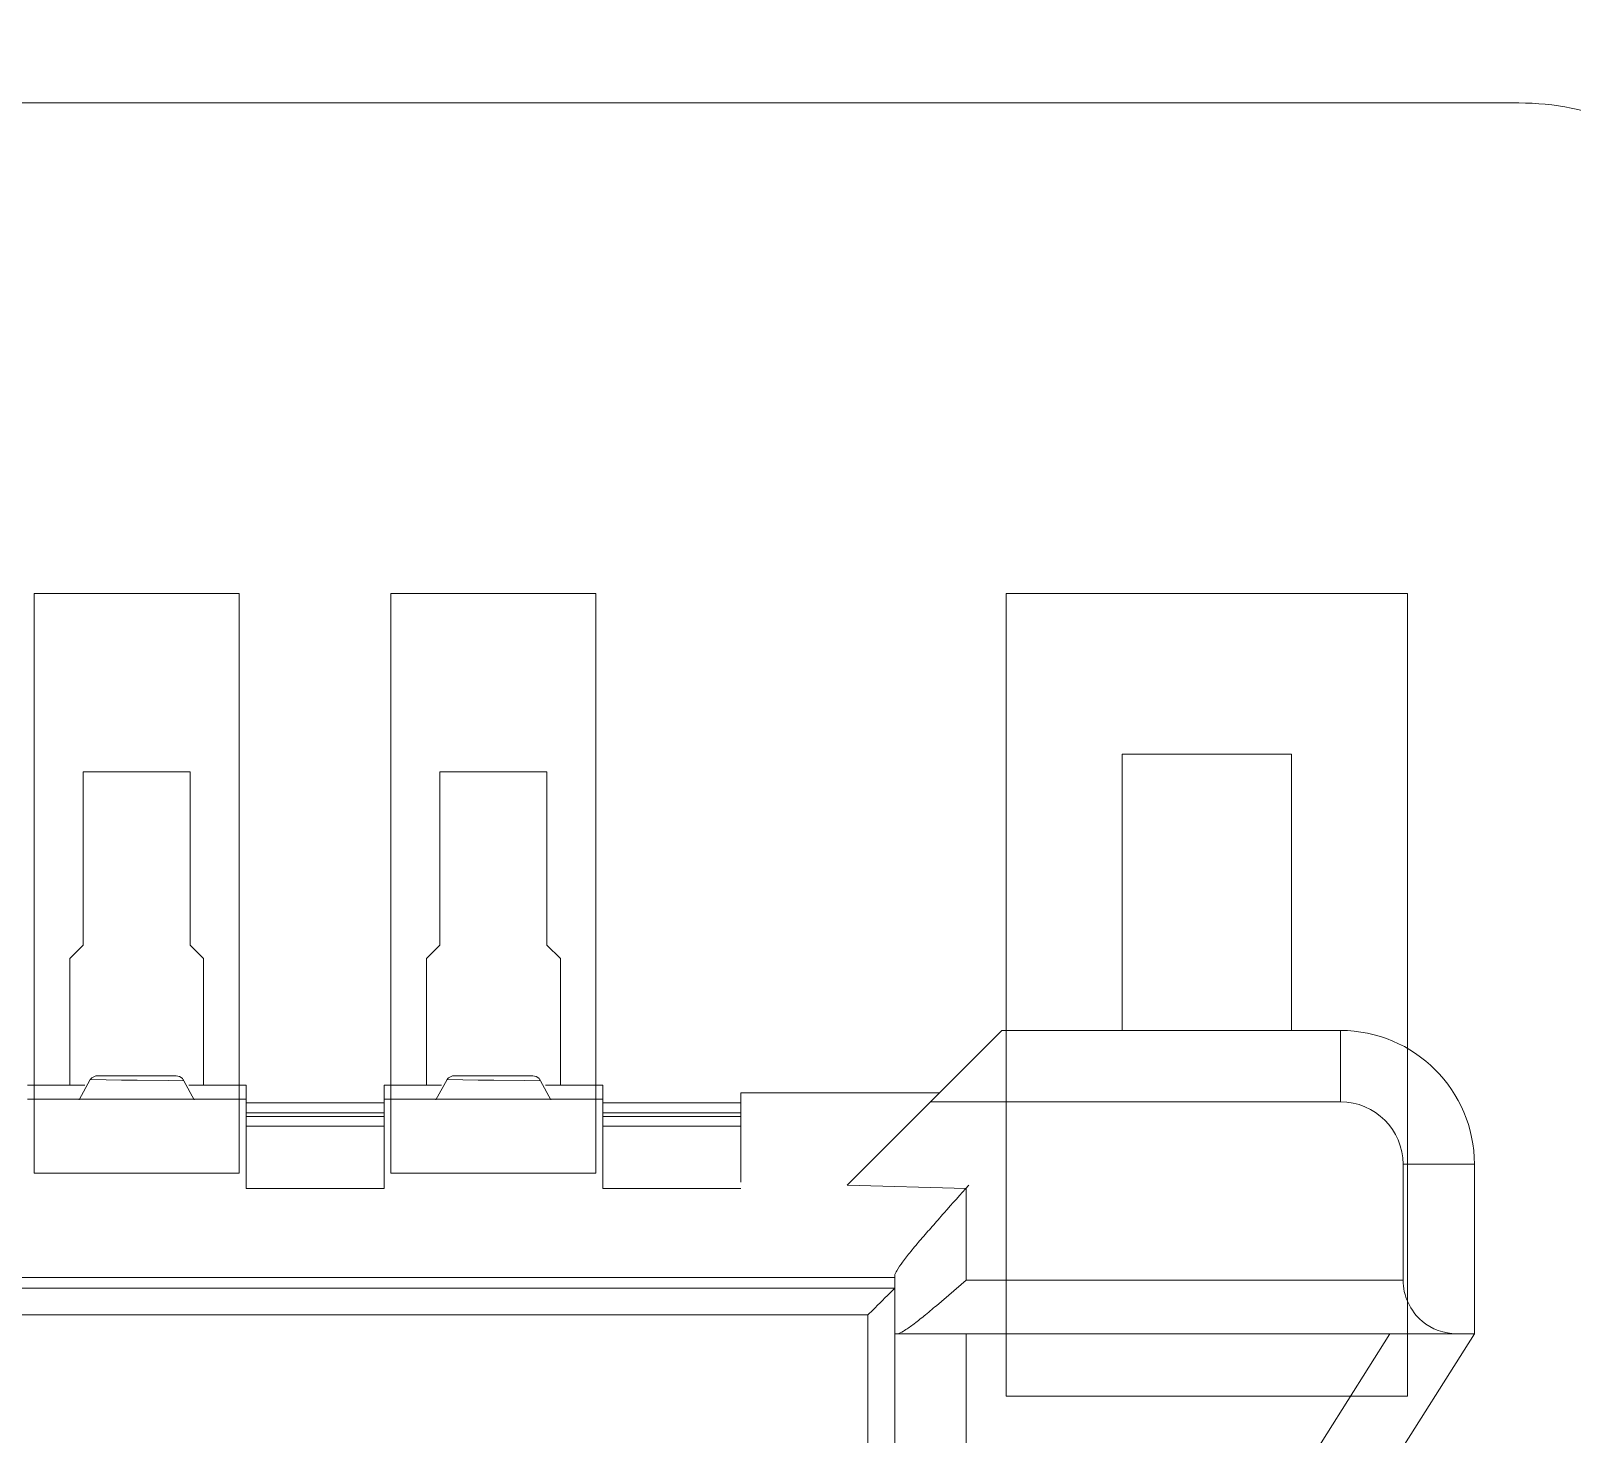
# Model space of a CAD drawing. Header units: millimetres. Extents: x 1292 to 2149, y -137 to 277.
# Drawn here: x 1354.676 to 1356.405, y 198.389 to 199.962 of the extents above; entities that cross this region are included whole.
import ezdxf

# ---------------------------------------------------------------- set-up
doc = ezdxf.new("R2010")
doc.units = ezdxf.units.MM
doc.header["$LTSCALE"] = 0.5
doc.linetypes.add('CENTER', pattern=[50.8, 31.75, -6.35, 6.35, -6.35])
doc.layers.add('FPC', color=50, linetype='Continuous', lineweight=5)

# ---------------------------------------------------------------- blocks, each defined once
blk = doc.blocks.new('OK-14GM024-04-A')
at = {"layer": 'FPC', "color": 7, "linetype": 'Continuous', "lineweight": 5}
for p, q in [((1196.2142, 169.7138), (1196.2142, 169.7938)), ((1196.4042, 169.7938), (1196.2142, 169.7938)), ((1196.4042, 169.7938), (1196.4042, 169.1438)), ((1196.5942, 169.6738), (1196.4042, 169.7938)), ((1196.3442, 169.7138), (1196.2142, 169.7138)), ((1196.3442, 169.7138), (1196.3442, 169.2238)), ((1196.4042, 169.6991), (1196.571, 169.5938)), ((1196.0642, 169.6438), (1196.0642, 169.2638)), ((1196.0642, 169.6438), (1196.1442, 169.6438)), ((1196.1442, 169.6438), (1196.1442, 169.1838)), ((1196.0642, 169.2638), (1196.2376, 169.0903)), ((1196.2376, 169.0903), (1196.2412, 169.2238)), ((1196.3442, 169.2238), (1196.2412, 169.2238)), ((1196.3728, 169.1905), (1196.3442, 169.2238)), ((1197.1442, 169.2238), (1196.4042, 169.2238)), ((1196.1342, 169.1938), (1196.1342, 168.9713)), ((1196.3392, 169.1438), (1197.2092, 169.1438)), ((1196.3412, 163.8438), (1196.3412, 169.1438)), ((1196.3532, 169.1438), (1196.3532, 163.8438)), ((1196.3778, 169.1191), (1196.3832, 169.1138)), ((1196.3832, 163.8738), (1196.3832, 169.1138)), ((1196.3832, 169.1138), (1197.1652, 169.1138)), ((1196.2342, 168.9713), (1196.1342, 168.9713)), ((1196.1454, 168.9713), (1196.1454, 168.8163)), ((1196.1564, 168.8163), (1196.1564, 168.9713)), ((1196.1606, 168.8163), (1196.1606, 168.9713)), ((1196.1713, 168.9713), (1196.1713, 168.8163)), ((1196.2412, 168.9713), (1196.2412, 168.8163)), ((1196.1255, 168.8163), (1196.1255, 168.7521)), ((1196.1255, 168.8163), (1196.2412, 168.8163)), ((1196.1413, 168.8163), (1196.1413, 168.5713)), ((1195.9836, 168.7688), (1195.9686, 168.7537)), ((1196.1255, 168.7688), (1195.9836, 168.7688)), ((1196.1206, 168.7466), (1196.142, 168.7582)), ((1196.1413, 168.7582), (1196.142, 168.7582)), ((1195.7742, 168.7537), (1195.7742, 168.6337)), ((1195.7742, 168.7537), (1195.9686, 168.7537)), ((1196.1149, 168.738), (1196.1149, 168.6495)), ((1196.1201, 168.7291), (1196.1206, 168.7466)), ((1196.1198, 168.6942), (1196.1201, 168.7291)), ((1196.1198, 168.6767), (1196.1198, 168.6942)), ((1196.1196, 168.6593), (1196.1198, 168.6767)), ((1196.1191, 168.6418), (1196.1196, 168.6593)), ((1195.9686, 168.6337), (1195.7742, 168.6337)), ((1195.9686, 168.6337), (1195.9836, 168.6188)), ((1196.142, 168.6293), (1196.119, 168.6417)), ((1196.1255, 168.6354), (1196.1255, 168.5713)), ((1195.9836, 168.6188), (1196.1255, 168.6188)), ((1196.142, 168.6293), (1196.1413, 168.6293)), ((1196.2412, 168.5713), (1196.1255, 168.5713)), ((1196.1454, 168.5713), (1196.1454, 168.4163)), ((1196.1564, 168.4163), (1196.1564, 168.5713)), ((1196.1606, 168.4163), (1196.1606, 168.5713)), ((1196.1713, 168.5713), (1196.1713, 168.4163)), ((1196.2412, 168.5713), (1196.2412, 168.4163)), ((1196.1255, 168.4163), (1196.1255, 168.3521)), ((1196.1255, 168.4163), (1196.2412, 168.4163)), ((1196.1413, 168.4163), (1196.1413, 168.1713)), ((1195.9836, 168.3688), (1195.9686, 168.3537)), ((1196.1255, 168.3688), (1195.9836, 168.3688)), ((1196.1206, 168.3466), (1196.142, 168.3582)), ((1196.1413, 168.3582), (1196.142, 168.3582)), ((1195.7742, 168.3537), (1195.7742, 168.2337)), ((1195.7742, 168.3537), (1195.9686, 168.3537)), ((1196.1201, 168.3291), (1196.1206, 168.3466)), ((1196.1149, 168.338), (1196.1149, 168.2495)), ((1196.1198, 168.2942), (1196.1201, 168.3291)), ((1196.1198, 168.2767), (1196.1198, 168.2942)), ((1196.1196, 168.2593), (1196.1198, 168.2767)), ((1196.1191, 168.2418), (1196.1196, 168.2593)), ((1196.142, 168.2293), (1196.119, 168.2417)), ((1195.9686, 168.2337), (1195.7742, 168.2337)), ((1195.9686, 168.2337), (1195.9836, 168.2188)), ((1195.9836, 168.2188), (1196.1255, 168.2188)), ((1196.1255, 168.2354), (1196.1255, 168.1713)), ((1196.142, 168.2293), (1196.1413, 168.2293))]:
    blk.add_line(p, q, dxfattribs=at)
at = {"layer": 'FPC', "linetype": 'Continuous', "lineweight": 5}
for p, q in [((1195.5742, 169.2687), (1195.5742, 169.7187)), ((1195.5742, 169.7187), (1196.4742, 169.7187)), ((1196.4742, 169.7187), (1196.4742, 169.2687)), ((1196.4742, 169.2687), (1195.5742, 169.2687)), ((1195.5742, 168.5787), (1195.5742, 168.8087)), ((1195.5742, 168.8087), (1196.2242, 168.8087)), ((1196.2242, 168.8087), (1196.2242, 168.5787)), ((1196.2242, 168.8087), (1196.2242, 168.5787)), ((1196.2242, 168.5787), (1195.5742, 168.5787)), ((1195.5742, 168.1787), (1195.5742, 168.4087)), ((1195.5742, 168.4087), (1196.2242, 168.4087)), ((1196.2242, 168.4087), (1196.2242, 168.1787)), ((1196.2242, 168.4087), (1196.2242, 168.1787)), ((1196.2242, 168.1787), (1195.5742, 168.1787))]:
    blk.add_line(p, q, dxfattribs=at)
at = {"layer": 'FPC', "color": 7, "lineweight": 5, "true_color": 0xffffff}
for p, q in [((1195.7542, 169.5887), (1195.7542, 169.3987)), ((1195.7542, 169.5887), (1196.0642, 169.5887)), ((1195.7542, 169.3987), (1196.0642, 169.3987))]:
    blk.add_line(p, q, dxfattribs=at)
at = {"layer": 'FPC', "color": 7, "linetype": 'Continuous', "lineweight": 5}
for radius in [0.15, 0.07]:
    blk.add_arc((1196.2142, 169.6438), radius, 90, 180, dxfattribs=at)
for points, knots in [([(1196.3442, 169.7138), (1196.3611, 169.7138), (1196.3934, 169.7284), (1196.4042, 169.7601), (1196.4042, 169.7738)], [0, 0, 0, 0, 0.552762, 1, 1, 1, 1]), ([(1196.3395, 169.1438), (1196.3374, 169.1438), (1196.3319, 169.1471), (1196.3229, 169.153), (1196.3113, 169.1623), (1196.298, 169.1734), (1196.2837, 169.186), (1196.2634, 169.2038), (1196.248, 169.2175), (1196.2377, 169.2268)], [0, 0, 0, 0, 0.049046, 0.136429, 0.251297, 0.38502, 0.531337, 0.684619, 1, 1, 1, 1]), ([(1196.4042, 169.1463), (1196.4042, 169.1489), (1196.4004, 169.1551), (1196.3937, 169.165), (1196.3839, 169.1773), (1196.3766, 169.1859), (1196.3728, 169.1905)], [0, 0, 0, 0, 0.141578, 0.377094, 0.670418, 1, 1, 1, 1]), ([(1196.3533, 169.1438), (1196.3542, 169.1429), (1196.3621, 169.1344), (1196.3705, 169.1264), (1196.3778, 169.1191)], [0, 0, 0, 0, 0.104912, 1, 1, 1, 1]), ([(1196.1207, 168.7467), (1196.1198, 168.7462), (1196.1168, 168.7442), (1196.1151, 168.7405), (1196.1149, 168.738)], [0, 0, 0, 0, 0.281988, 1, 1, 1, 1]), ([(1196.1149, 168.6495), (1196.115, 168.6474), (1196.1163, 168.6444), (1196.1184, 168.6423), (1196.1191, 168.6418)], [0, 0, 0, 0, 0.726651, 1, 1, 1, 1]), ([(1196.1207, 168.3467), (1196.1198, 168.3462), (1196.1168, 168.3442), (1196.1151, 168.3405), (1196.1149, 168.338)], [0, 0, 0, 0, 0.281988, 1, 1, 1, 1]), ([(1196.1149, 168.2495), (1196.115, 168.2474), (1196.1163, 168.2444), (1196.1184, 168.2423), (1196.1191, 168.2418)], [0, 0, 0, 0, 0.726651, 1, 1, 1, 1])]:
    blk.add_open_spline(points, degree=3, knots=knots, dxfattribs=at)

msp = doc.modelspace()

# ---------------------------------------------------------------- hatches: boundary and pattern name
at = {"layer": 'FPC', "lineweight": 5, "ltscale": 0.5}
h = msp.add_hatch(dxfattribs=at)
h.set_pattern_fill('HONEY', color=5, scale=0.3)
h.set_pattern_definition([(0, (-569.5499, 346.8656), (1.42875, 0.8248892), [0.9525, -1.905]), (120, (-569.5499, 346.8656), (-1.42875, 0.8248892), [0.9525, -1.905]), (60, (-569.5499, 346.8656), (3e-09, 1.6497784), [-1.905, 0.9525])])
h.paths.add_polyline_path([(1345.9864, 200.2873, -0.414214), (1347.9864, 202.2873), (1354.5034, 202.2873, 0.414214), (1355.5034, 203.2873), (1355.5034, 207.6338, 0.414214), (1354.5034, 208.6338), (1353.8957, 208.6338), (1343.9695, 208.6324), (1342.4864, 208.6338, 0.414214), (1341.4864, 207.6338), (1341.4864, 203.8873, -0.414214), (1339.4864, 201.8873), (1338.7864, 201.8873), (1338.7864, 195.4873), (1339.4864, 195.4873, -0.414214), (1341.4864, 193.4873), (1341.4864, 184.2873, 0.414214), (1345.4864, 180.2873), (1351.2449, 180.2873, 0.414214), (1355.2449, 184.2873), (1355.2449, 195.8816), (1350.7449, 195.8816), (1350.7449, 185.7873, -0.414214), (1348.7449, 183.7873), (1347.9864, 183.7873, -0.414214), (1345.9864, 185.7873)])
h.paths.add_polyline_path([(1348.3449, 205.4586), (1348.3449, 207.6586), (1350.6449, 207.6586), (1350.6449, 205.4586)], flags=16)

# ---------------------------------------------------------------- linework, layer by layer
at = {"layer": 'FPC', "color": 2, "lineweight": 5}
msp.add_lwpolyline([(1348.7449, 183.7873, 0.414214), (1350.7449, 185.7873), (1350.7449, 195.8816, 0.414214), (1350.2449, 196.3816), (1349.6449, 196.3816, -0.414214), (1349.3449, 196.6816), (1349.3449, 199.5816, -0.414214), (1349.6449, 199.8816), (1356.3449, 199.8816, -0.414214), (1356.6449, 199.5816), (1356.6449, 196.6816, -0.414214), (1356.3449, 196.3816), (1355.7449, 196.3816, 0.414214), (1355.2449, 195.8816), (1355.2449, 184.2873, -0.414214), (1351.2449, 180.2873), (1345.4864, 180.2873, -0.414214)], format="xyb", dxfattribs=at)

# ---------------------------------------------------------------- block references
at = {"layer": 'FPC', "color": 1, "linetype": 'CENTER', "lineweight": 5, "rotation": 269.9999999999999}
msp.add_blockref('OK-14GM024-04-A', (1186.5012, 1394.9058), dxfattribs=at)

doc.saveas('drawing.dxf')
